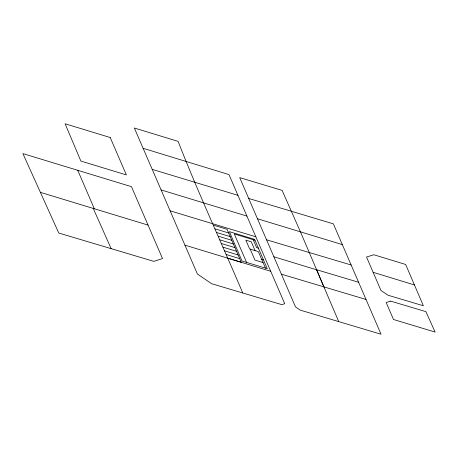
<?xml version="1.0" encoding="UTF-8"?>
<svg xmlns="http://www.w3.org/2000/svg" width="458" height="458" viewBox="0 0 458 458"><rect width="100%" height="100%" fill="white"/><g stroke="black" fill="none" stroke-linecap="round" stroke-linejoin="round"><path stroke-width="0.69" d="M338.725 321.608L300.557 232.114L282.105 190.379L239.717 177.624L295.513 306.9L300.253 310.135L381.039 334.225L342.332 244.601L257.47 218.752M266.55 239.803L351.16 265.005M358.62 282.26L316.57 269.71L323.903 286.88L366.028 299.469M281.389 274.176L323.903 286.88M242.757 292.994C221.283 242.397 198.062 192.589 178.105 141.362L134.349 128.011L152.228 169.374L237.948 195.326M246.914 216.096L161.096 189.921M170.107 210.817L255.845 236.803M254.986 240.261L234.301 233.969L246.547 262.371M40.401 192.349L58.773 233.036L153.802 261.363L162.51 258.581L131.463 186.675L22.9 153.59L40.401 192.349L148.049 225.09M184.935 245.15L270.712 271.268M143.096 148.289L228.994 174.595L284.727 303.711L281.813 304.633L211.63 283.708L197.398 274.01L152.228 169.374M248.694 198.451L333.384 223.865L342.332 244.601M373.133 272.31L414.45 284.95L423.364 305.772L387.978 295.215L380.953 290.429L366.526 257.018L373.877 254.768L405.656 264.461L414.45 284.95M213.52 225.187L227.065 229.315L241.297 262.302L227.752 258.175M215.1 228.851L228.645 232.979M216.68 232.515L230.225 236.643M258.386 248.15L256.612 247.612L253.211 239.717M218.26 236.185L231.805 240.313M219.84 239.849L233.391 243.977M273.867 256.766L316.627 269.814M221.426 243.513L234.971 247.641M223.006 247.177L236.551 251.305M261.673 259.337L263.447 259.881M224.586 250.847L238.131 254.974M263.069 262.571L254.94 260.092L250.2 249.1M226.166 254.511L239.717 258.638M93.232 208.419L111.162 248.654M265.474 268.142L258.323 251.574L249.644 248.929L245.849 240.135L251.265 241.784L255.06 250.583M77.74 170.302L94.314 208.751M390.594 301.112L386.18 302.52L393.502 319.484L435.1 332.067L425.917 311.646L390.594 301.112M110.218 137.52L65.11 123.774L80.86 161.061L126.379 174.933L110.218 137.52M254.591 239.351L229.366 231.662L242.024 260.997L267.249 268.68L254.591 239.351"/></g></svg>
